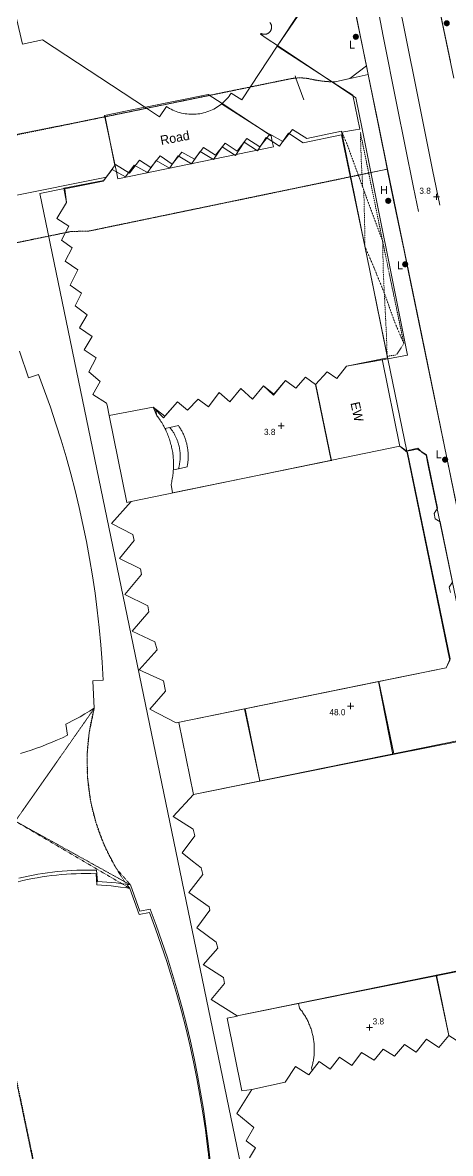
# Model space of a CAD drawing. Header units: millimetres. Extents: x 833924389 to 835767163, y 817400000 to 818811854.
# Drawn here: x 835345172 to 835414631, y 817652524 to 817836242 of the extents above; entities that cross this region are included whole.
import ezdxf
from ezdxf.enums import TextEntityAlignment as Align

# ---------------------------------------------------------------- set-up
doc = ezdxf.new("R2010")
doc.units = ezdxf.units.MM
doc.header["$LTSCALE"] = 10
doc.header["$MEASUREMENT"] = 0
doc.linetypes.add('11SW4B$0$DGN Style 5', pattern=[6.626977, 2.840133, -3.786844])
doc.linetypes.add('11SW4B$1$DGN Style 5', pattern=[1.174922, 0.503538, -0.671384])
doc.layers.add('01_Base_Plan', color=5, linetype='Continuous', lineweight=5)
doc.styles.add('11SW4B$0$Style-ENGINEERING', font='ENGINEERING.shx')
doc.styles.add('11SW4B$0$Style-WORKING', font='WORKING.shx')

# ---------------------------------------------------------------- blocks, each defined once
blk = doc.blocks.new('11SW4B$0$SPOTHT')
at = {"layer": '01_Base_Plan', "linetype": 'Continuous', "lineweight": 13}
for p, q in [((-0.5, 0), (0.5, 0)), ((0, -0.5), (0, 0.5))]:
    blk.add_line(p, q, dxfattribs=at)
blk = doc.blocks.new('11SW4B$0$UTILP')
at = {"layer": '01_Base_Plan', "linetype": 'Continuous', "lineweight": 13}
h = blk.add_hatch(color=256, dxfattribs=at)
edge = h.paths.add_edge_path()
edge.add_arc((0, 0), 0.5, 0, 360)
blk = doc.blocks.new('11SW4B$0$UTIFH')
at = {"layer": '01_Base_Plan', "linetype": 'Continuous', "lineweight": 13}
h = blk.add_hatch(color=256, dxfattribs=at)
edge = h.paths.add_edge_path()
edge.add_arc((0, 0), 0.5, 0, 360)

msp = doc.modelspace()

# ---------------------------------------------------------------- linework, layer by layer
at = {"layer": '01_Base_Plan', "linetype": 'Continuous'}
for p, q in [((835401705, 817811874), (835404439, 817812433)), ((835351990, 817809273), (835347983, 817808482)), ((835407563, 817766627), (835404472, 817781621)), ((835392722, 817777466), (835395274, 817765118)), ((835392722, 817777466), (835395274, 817765118)), ((835395274, 817765118), (835369506, 817759820)), ((835381182, 817724727), (835402958, 817729178)), ((835405314, 817717331), (835402958, 817729178)), ((835381182, 817724727), (835383705, 817712995)), ((835372910, 817710830), (835370516, 817722549)), ((835383705, 817712995), (835405314, 817717331)), ((835389964, 817676867), (835412349, 817681393)), ((835414408, 817671653), (835412349, 817681393)), ((835412349, 817681393), (835414408, 817671653))]:
    msp.add_line(p, q, dxfattribs=at)
at = {"layer": '01_Base_Plan', "linetype": 'Continuous', "flags": 128}
for points in [[(835395417, 817826619), (835395664, 817826612), (835395898, 817826609), (835398298, 817827137), (835400987, 817829223), (835398035, 817843581), (835395941, 817854034), (835394940, 817859020), (835394460, 817862710), (835394164, 817866199), (835394248, 817869699), (835394710, 817873170), (835394766, 817873365)], [(835436776, 817855002), (835426639, 817866964), (835425365, 817868596), (835423843, 817870000), (835422113, 817871136), (835420220, 817871975), (835418216, 817872495), (835416608, 817872434), (835415034, 817872100), (835413540, 817871502), (835412169, 817870658), (835410963, 817869594), (835409956, 817868339), (835408857, 817865754), (835408054, 817863063), (835407558, 817860299), (835407375, 817857496), (835407507, 817854691), (835408123, 817852943), (835408475, 817853116), (835408964, 817851891), (835408629, 817851720), (835411526, 817844892), (835415214, 817827232)], [(835409902, 817853567), (835413359, 817836109), (835414645, 817829922)], [(835341696, 817847634), (835345172, 817832768)], [(835393994, 817843748), (835386505, 817832419), (835380741, 817823700), (835379061, 817824791), (835378892, 817824543), (835378714, 817824302), (835378527, 817824067), (835378330, 817823841), (835378124, 817823622), (835377910, 817823412), (835377688, 817823211), (835377492, 817823046), (835377458, 817823018), (835377221, 817822835), (835377221, 817822835), (835376976, 817822661), (835376725, 817822497), (835376468, 817822343), (835376204, 817822199), (835375936, 817822066), (835375662, 817821944), (835375383, 817821832), (835375100, 817821732), (835374814, 817821643), (835374524, 817821566), (835374231, 817821500), (835373936, 817821445), (835373639, 817821403), (835373341, 817821372), (835373042, 817821353), (835372742, 817821346), (835372442, 817821351), (835372142, 817821367), (835371844, 817821396), (835371546, 817821436), (835371251, 817821488), (835370958, 817821552), (835370668, 817821627), (835370380, 817821714), (835370097, 817821812), (835369817, 817821922), (835369543, 817822042), (835369273, 817822173), (835369008, 817822314), (835368521, 817822612), (835367404, 817820952), (835365270, 817822353), (835348402, 817833422), (835345172, 817832768)], [(835345172, 817832768), (835348402, 817833422), (835365270, 817822353), (835367404, 817820952), (835368521, 817822612), (835369008, 817822314), (835369273, 817822173), (835369543, 817822042), (835369817, 817821922), (835370097, 817821812), (835370380, 817821714), (835370668, 817821627), (835370958, 817821552), (835371251, 817821488), (835371546, 817821436), (835371844, 817821396), (835372142, 817821367), (835372442, 817821351), (835372742, 817821346), (835373042, 817821353), (835373341, 817821372), (835373639, 817821403), (835373936, 817821445), (835374231, 817821500), (835374524, 817821566), (835374814, 817821643), (835375100, 817821732), (835375383, 817821832), (835375662, 817821944), (835375936, 817822066), (835376204, 817822199), (835376468, 817822343), (835376725, 817822497), (835376976, 817822661), (835377221, 817822835), (835377458, 817823018), (835377492, 817823046), (835377688, 817823211), (835377910, 817823412), (835378124, 817823622), (835378330, 817823841), (835378527, 817824067), (835378714, 817824302), (835378892, 817824543), (835379061, 817824791), (835380741, 817823700), (835386505, 817832419), (835394004, 817843476)], [(835398104, 817843809), (835398211, 817843109), (835401290, 817827796)], [(835386566, 817832511), (835384898, 817833622), (835383811, 817834348), (835383895, 817834478), (835383940, 817834456), (835383986, 817834435), (835384032, 817834417), (835384080, 817834400), (835384127, 817834386), (835384176, 817834374), (835384225, 817834364), (835384274, 817834355), (835384324, 817834350), (835384374, 817834346), (835384424, 817834344), (835384474, 817834345), (835384524, 817834347), (835384573, 817834352), (835384623, 817834359), (835384672, 817834368), (835384721, 817834379), (835384769, 817834392), (835384817, 817834408), (835384863, 817834425), (835384910, 817834444), (835384955, 817834466), (835384999, 817834489), (835385042, 817834514), (835385084, 817834541), (835385125, 817834569), (835385165, 817834600), (835385203, 817834632), (835385240, 817834666), (835385276, 817834701), (835385309, 817834738), (835385342, 817834776), (835385372, 817834816), (835385401, 817834857), (835385428, 817834899), (835385453, 817834942), (835385477, 817834986), (835385498, 817835031), (835385518, 817835077), (835385535, 817835124), (835385550, 817835172), (835385564, 817835220), (835385575, 817835268), (835385584, 817835318), (835385591, 817835367), (835385596, 817835417), (835385599, 817835467), (835385600, 817835517), (835385598, 817835567), (835385595, 817835617), (835385589, 817835666), (835385581, 817835716), (835385571, 817835765), (835385559, 817835813), (835385544, 817835861), (835385528, 817835908), (835385510, 817835955), (835385490, 817836001), (835385467, 817836045), (835385443, 817836089), (835385417, 817836132), (835385389, 817836173), (835385360, 817836214), (835385329, 817836253)], [(835399910, 817818910), (835398781, 817824439), (835395428, 817826619), (835386505, 817832419)], [(835414641, 817743633), (835414457, 817744518), (835415002, 817745337), (835412993, 817755113), (835412172, 817755629), (835412002, 817756465), (835412535, 817757344), (835410760, 817766034), (835409304, 817766964), (835407568, 817766624), (835404472, 817781621), (835407674, 817782229), (835400296, 817818979), (835399279, 817824048), (835386566, 817832511)], [(835404439, 817812433), (835403062, 817819133), (835401281, 817827794), (835400987, 817829223)], [(835389414, 817827589), (835389546, 817827232), (835390847, 817823713)], [(835401290, 817827796), (835395898, 817826609), (835395664, 817826612), (835395430, 817826619)], [(835401290, 817827796), (835404143, 817813605)], [(835365133, 817822525), (835375290, 817824585), (835377555, 817823099)], [(835375533, 817824426), (835358559, 817820945), (835358521, 817820938)], [(835377492, 817823046), (835385248, 817818038)], [(835377555, 817823099), (835385522, 817817873), (835385714, 817816944)], [(835360400, 817811980), (835358472, 817821174), (835365037, 817822505), (835365133, 817822525)], [(835365270, 817822353), (835358559, 817820949), (835358559, 817820945), (835360157, 817813008)], [(835358772, 817811130), (835342893, 817807953), (835341145, 817817375), (835341129, 817817461), (835330795, 817815365)], [(835351852, 817809327), (835358379, 817810597), (835360274, 817813167), (835362508, 817811770), (835364139, 817813915), (835365994, 817812679), (835367517, 817814573), (835369472, 817813233), (835371022, 817815202), (835373059, 817814064), (835374530, 817815933), (835376513, 817814694), (835378088, 817816663), (835379994, 817815375), (835381570, 817817394), (835383678, 817816051), (835385333, 817818145), (835387419, 817816954), (835388994, 817818897), (835391328, 817817422), (835396935, 817818612), (835400736, 817799903), (835401530, 817795995), (835404367, 817782029), (835404416, 817781788), (835397786, 817780445), (835396209, 817778400), (835394605, 817779529), (835392722, 817777466), (835391119, 817778645), (835389522, 817776829), (835387846, 817778112), (835385984, 817775896), (835384284, 817777255), (835382500, 817775088), (835380580, 817776808), (835378795, 817774616), (835377099, 817776127), (835375337, 817773833), (835373660, 817775065), (835371936, 817773277), (835370338, 817774634), (835368270, 817772322), (835366369, 817773787), (835359203, 817772405), (835358879, 817774101), (835358818, 817774419), (835356584, 817775841), (835357755, 817777946), (835355907, 817779487), (835357133, 817781793), (835355151, 817783057), (835356477, 817785260), (835354421, 817786628), (835355669, 817788781), (835353717, 817790248), (835354759, 817792280), (835352879, 817793592), (835354160, 817796050), (835352080, 817797469), (835353228, 817799676), (835351499, 817800909), (835352674, 817803166), (835350742, 817804429), (835352282, 817807033), (835351852, 817809327)], [(835352002, 817809262), (835352282, 817807033), (835350742, 817804429), (835352674, 817803166), (835351499, 817800909), (835353228, 817799676), (835352080, 817797469), (835354160, 817796050), (835352879, 817793592), (835354759, 817792280), (835353717, 817790248), (835355669, 817788781), (835354421, 817786628), (835356477, 817785260), (835355151, 817783057), (835357133, 817781793), (835355907, 817779487), (835357755, 817777946), (835356584, 817775841), (835358818, 817774419), (835358879, 817774101), (835359203, 817772405), (835366369, 817773787), (835368042, 817772051), (835370338, 817774634), (835371936, 817773277), (835373660, 817775065), (835375337, 817773833), (835377099, 817776127), (835378795, 817774616), (835380580, 817776808), (835382500, 817775088), (835384284, 817777255), (835385909, 817775732), (835387846, 817778112), (835389522, 817776829), (835391119, 817778645), (835392722, 817777466), (835394605, 817779529), (835396209, 817778400), (835397786, 817780445), (835404472, 817781621), (835401530, 817795995), (835400736, 817799903), (835396977, 817818012), (835390718, 817816732), (835388319, 817818308), (835386895, 817816157), (835384739, 817817574), (835383312, 817815422), (835381157, 817816811), (835379732, 817814673), (835377589, 817816071), (835376185, 817813981), (835374015, 817815329), (835372603, 817813282), (835370441, 817814587), (835369020, 817812583), (835366867, 817813845), (835365438, 817811884), (835363293, 817813103), (835361855, 817811185), (835359720, 817812362), (835358273, 817810486), (835352002, 817809262)], [(835396969, 817818412), (835397019, 817818421), (835399248, 817818798)], [(835399248, 817818798), (835399910, 817818910)], [(835385714, 817816944), (835385902, 817816036), (835360633, 817810869), (835360400, 817811980)], [(835404143, 817813605), (835404378, 817812437)], [(835401539, 817811843), (835401369, 817811808), (835401368, 817811808)], [(835404378, 817812437), (835401539, 817811843)], [(835404378, 817812437), (835405391, 817807400)], [(835437809, 817649049), (835437807, 817649058), (835428784, 817693072), (835425377, 817710017), (835417738, 817747471), (835410000, 817785390), (835404439, 817812433)], [(835347983, 817808482), (835401392, 817550000), (835405298, 817531098), (835405354, 817530828), (835405900, 817528184), (835407205, 817521866), (835407673, 817519603)], [(835405391, 817807400), (835407144, 817799197), (835407802, 817795995)], [(835407802, 817795995), (835416814, 817752144)], [(835344683, 817782840), (835346150, 817778520), (835347760, 817779067), (835348749, 817776419), (835349691, 817773755), (835350587, 817771074), (835351435, 817768379), (835352237, 817765668), (835352991, 817762945), (835352991, 817762945), (835353698, 817760208), (835354356, 817757460), (835354967, 817754701), (835355529, 817751931), (835356043, 817749152), (835356508, 817746364), (835356925, 817743569), (835357293, 817740767), (835357611, 817737959), (835357881, 817735145), (835358102, 817732328), (835358277, 817729426), (835356546, 817729325), (835356807, 817724835)], [(835356807, 817724835), (835356546, 817729325), (835358277, 817729426), (835358102, 817732328), (835357881, 817735145), (835357611, 817737959), (835357293, 817740767), (835356925, 817743569), (835356508, 817746364), (835356043, 817749152), (835355529, 817751931), (835354967, 817754701), (835354356, 817757460), (835353698, 817760208), (835352991, 817762945), (835352237, 817765668), (835351435, 817768379), (835350587, 817771074), (835349691, 817773755), (835348749, 817776419), (835347760, 817779067), (835346150, 817778520), (835344683, 817782840)], [(835403548, 817781584), (835406417, 817767356)], [(835366369, 817773787), (835368055, 817772047), (835370338, 817774634), (835371936, 817773277), (835373660, 817775065), (835375337, 817773833), (835377099, 817776127), (835378795, 817774616), (835380580, 817776808), (835382500, 817775088), (835384284, 817777255), (835385909, 817775732), (835387846, 817778112), (835389522, 817776829), (835391119, 817778645), (835392722, 817777466)], [(835392802, 817777391), (835395334, 817765049)], [(835369506, 817759820), (835369272, 817761199), (835369327, 817761422), (835369378, 817761643), (835369425, 817761865), (835369468, 817762088), (835369507, 817762312), (835369542, 817762536), (835369574, 817762761), (835369601, 817762987), (835369624, 817763213), (835369644, 817763439), (835369660, 817763665), (835369671, 817763892), (835369679, 817764119), (835369683, 817764346), (835369682, 817764573), (835369678, 817764800), (835369670, 817765027), (835369658, 817765254), (835369642, 817765480), (835369622, 817765707), (835369598, 817765932), (835369570, 817766158), (835369538, 817766383), (835369502, 817766607), (835369462, 817766831), (835369419, 817767053), (835369371, 817767275), (835369320, 817767497), (835369265, 817767717), (835369206, 817767936), (835369143, 817768154), (835369076, 817768372), (835369006, 817768587), (835368932, 817768802), (835368854, 817769015), (835368772, 817769227), (835368687, 817769438), (835368598, 817769647), (835368279, 817770323), (835367989, 817770865), (835367875, 817771061), (835367758, 817771256), (835367637, 817771448), (835367514, 817771639), (835367386, 817771827), (835367256, 817772013), (835367122, 817772196), (835366985, 817772377), (835366369, 817773787)], [(835366724, 817773516), (835366985, 817772377), (835367122, 817772196), (835367256, 817772013), (835367386, 817771827), (835367514, 817771639), (835367637, 817771448), (835367758, 817771256), (835367875, 817771061), (835367989, 817770865), (835368099, 817770666), (835368206, 817770466), (835368309, 817770264), (835368409, 817770060), (835368505, 817769854), (835368598, 817769647), (835368687, 817769438), (835368772, 817769227), (835368854, 817769015), (835368932, 817768802), (835369006, 817768587), (835369076, 817768372), (835369143, 817768154), (835369206, 817767936), (835369265, 817767717), (835369320, 817767497), (835369371, 817767275), (835369419, 817767053), (835369462, 817766831), (835369502, 817766607), (835369538, 817766383), (835369570, 817766158), (835369598, 817765933), (835369622, 817765707), (835369642, 817765480), (835369658, 817765254), (835369670, 817765027), (835369678, 817764800), (835369682, 817764573), (835369683, 817764346), (835369679, 817764119), (835369671, 817763892), (835369660, 817763665), (835369644, 817763439), (835369624, 817763213), (835369601, 817762987), (835369574, 817762761), (835369542, 817762536), (835369507, 817762312), (835369468, 817762088), (835369425, 817761865), (835369378, 817761643), (835369327, 817761422), (835369271, 817761199), (835369511, 817759819)], [(835359200, 817772410), (835362105, 817758295), (835362810, 817758440)], [(835359200, 817772410), (835362105, 817758295), (835362810, 817758440)], [(835368279, 817770323), (835369056, 817770485)], [(835369056, 817770485), (835370467, 817770781)], [(835370478, 817763765), (835370512, 817763889), (835370544, 817764013), (835370574, 817764138), (835370602, 817764263), (835370627, 817764389), (835370650, 817764515), (835370671, 817764641), (835370690, 817764768), (835370706, 817764895), (835370721, 817765023), (835370733, 817765150), (835370743, 817765278), (835370750, 817765406), (835370756, 817765534), (835370759, 817765663), (835370760, 817765791), (835370759, 817765919), (835370755, 817766047), (835370749, 817766175), (835370741, 817766303), (835370731, 817766431), (835370719, 817766559), (835370704, 817766686), (835370687, 817766813), (835370668, 817766940), (835370646, 817767066), (835370623, 817767192), (835370597, 817767318), (835370569, 817767443), (835370539, 817767568), (835370507, 817767692), (835370472, 817767816), (835370436, 817767938), (835370397, 817768061), (835370356, 817768182), (835370313, 817768303), (835370268, 817768423), (835370221, 817768542), (835370172, 817768661), (835370120, 817768778), (835370067, 817768895), (835370012, 817769010), (835369954, 817769125), (835369895, 817769239), (835369834, 817769351), (835369770, 817769463), (835369705, 817769573), (835369638, 817769683), (835369569, 817769791), (835369498, 817769897), (835369425, 817770003), (835369350, 817770107), (835369274, 817770210), (835369196, 817770312), (835369056, 817770485)], [(835371888, 817764067), (835371917, 817764215), (835371943, 817764364), (835371966, 817764513), (835371987, 817764662), (835372005, 817764812), (835372021, 817764962), (835372034, 817765112), (835372044, 817765263), (835372052, 817765414), (835372057, 817765565), (835372060, 817765715), (835372059, 817765866), (835372057, 817766017), (835372051, 817766168), (835372043, 817766319), (835372032, 817766469), (835372019, 817766620), (835372003, 817766770), (835371984, 817766919), (835371963, 817767069), (835371940, 817767218), (835371913, 817767366), (835371884, 817767515), (835371853, 817767662), (835371818, 817767809), (835371782, 817767956), (835371743, 817768101), (835371701, 817768246), (835371656, 817768391), (835371610, 817768534), (835371560, 817768677), (835371509, 817768818), (835371454, 817768959), (835371398, 817769099), (835371338, 817769238), (835371277, 817769376), (835371213, 817769513), (835371147, 817769648), (835371078, 817769782), (835371007, 817769916), (835370934, 817770048), (835370858, 817770178), (835370780, 817770307), (835370700, 817770435), (835370618, 817770562), (835370467, 817770781)], [(835360923, 817749193), (835363296, 817752113), (835363064, 817753058), (835359592, 817754864), (835362810, 817758444), (835406403, 817767406), (835407677, 817766387), (835414618, 817732855), (835413947, 817731424), (835370125, 817722466), (835365824, 817724723), (835368389, 817727607), (835368047, 817729290), (835364092, 817731108), (835366996, 817734314), (835366646, 817735642), (835362943, 817737377), (835365642, 817740537), (835365487, 817741505), (835361787, 817743342), (835364488, 817746579), (835364306, 817747497), (835360923, 817749193)], [(835402958, 817729178), (835413947, 817731424), (835414525, 817732598), (835407563, 817766627), (835406403, 817767406), (835362810, 817758444), (835359592, 817754864), (835363064, 817753058), (835363296, 817752113), (835360923, 817749193), (835364306, 817747497), (835364488, 817746579), (835361787, 817743342), (835365487, 817741505), (835365642, 817740537), (835362943, 817737377), (835366646, 817735642), (835366996, 817734314), (835364092, 817731108), (835368047, 817729290), (835368389, 817727607), (835365824, 817724723), (835370125, 817722466), (835381182, 817724727)], [(835407699, 817766750), (835409354, 817767080), (835409991, 817766471), (835410678, 817765989), (835411034, 817764264), (835424382, 817700017)], [(835371888, 817764067), (835370478, 817763765)], [(835370478, 817763765), (835369655, 817763589)], [(835403029, 817729189), (835405450, 817717449)], [(835356807, 817724835), (835356055, 817724369), (835355296, 817723917), (835354529, 817723477), (835353754, 817723052), (835352214, 817722256), (835352472, 817720455), (835351645, 817720065), (835350811, 817719690), (835349971, 817719330), (835349124, 817718984), (835348272, 817718654), (835347414, 817718338), (835346551, 817718037), (835345682, 817717751), (835344809, 817717481)], [(835344809, 817717481), (835345682, 817717751), (835346551, 817718037), (835347414, 817718338), (835348272, 817718654), (835349124, 817718984), (835349971, 817719330), (835350811, 817719690), (835351645, 817720065), (835352472, 817720455), (835352214, 817722256), (835353754, 817723052), (835354529, 817723477), (835355296, 817723917), (835356055, 817724369), (835356807, 817724835)], [(835383699, 817713025), (835381304, 817724752)], [(835372910, 817710830), (835370516, 817722549)], [(835372913, 817710829), (835416267, 817719650)], [(835416230, 817719522), (835405314, 817717331)], [(835383705, 817712995), (835372913, 817710829), (835369594, 817707252), (835372881, 817705222), (835373135, 817704099), (835371082, 817701330), (835372761, 817700016), (835374157, 817698924), (835374437, 817697826), (835372151, 817694885), (835375483, 817692600), (835375571, 817692014), (835373465, 817689144), (835376619, 817686838), (835376877, 817685893), (835374469, 817683183), (835374626, 817683084), (835377806, 817681076), (835377961, 817680108), (835375786, 817677544), (835380026, 817674858), (835423617, 817683671)], [(835423765, 817683796), (835380026, 817674858), (835375786, 817677544), (835377961, 817680108), (835377806, 817681076), (835374626, 817683084), (835374469, 817683183), (835376877, 817685893), (835376619, 817686838), (835373465, 817689144), (835375571, 817692014), (835375483, 817692600), (835372151, 817694885), (835374437, 817697826), (835374157, 817698924), (835372761, 817700016), (835371082, 817701330), (835373135, 817704099), (835372881, 817705222), (835369594, 817707252), (835372913, 817710829)], [(835344427, 817696652), (835345201, 817696837), (835345978, 817697008), (835346758, 817697166), (835347540, 817697310), (835348325, 817697440), (835349112, 817697557), (835349901, 817697660), (835350692, 817697749), (835351484, 817697824), (835352277, 817697885), (835353071, 817697933), (835353866, 817697967), (835354662, 817697987), (835355457, 817697993), (835356253, 817697985), (835357087, 817697962), (835357237, 817696130), (835358000, 817696091), (835358762, 817696039), (835359523, 817695974), (835360283, 817695895), (835360283, 817695895), (835361041, 817695803), (835361798, 817695698), (835362586, 817695574), (835364092, 817691325), (835365777, 817691658), (835366756, 817689025), (835367690, 817686374), (835368577, 817683708), (835369417, 817681027), (835370211, 817678331), (835370957, 817675622), (835371656, 817672901), (835372307, 817670168), (835372910, 817667423), (835373466, 817664669), (835373973, 817661905), (835374432, 817659133), (835374843, 817656354), (835375205, 817653567), (835375283, 817652873)], [(835375622, 817651347), (835375309, 817654139), (835374947, 817656925), (835374536, 817659705), (835374077, 817662477), (835373570, 817665241), (835373014, 817667995), (835372411, 817670739), (835371760, 817673473), (835371061, 817676194), (835370315, 817678903), (835369521, 817681599), (835368681, 817684280), (835367794, 817686946), (835366860, 817689596), (835365881, 817692230), (835364196, 817691897), (835362690, 817696146), (835361902, 817696270), (835361145, 817696375), (835360387, 817696467), (835359627, 817696545), (835358866, 817696611), (835358104, 817696663), (835357341, 817696701), (835357191, 817698533), (835356357, 817698557), (835355561, 817698564), (835354766, 817698558), (835353970, 817698539), (835353175, 817698505), (835352381, 817698457), (835351588, 817698396), (835350796, 817698321), (835350005, 817698231), (835349216, 817698129), (835348429, 817698012), (835347644, 817697881), (835346862, 817697737), (835346082, 817697580), (835345305, 817697408), (835344531, 817697224)], [(835412384, 817681471), (835414408, 817671653)], [(835392190, 817665991), (835392099, 817666405), (835392150, 817666582), (835392197, 817666759), (835392242, 817666937), (835392284, 817667117), (835392323, 817667296), (835392358, 817667477), (835392390, 817667658), (835392419, 817667839), (835392445, 817668021), (835392468, 817668204), (835392488, 817668386), (835392504, 817668570), (835392517, 817668753), (835392527, 817668937), (835392534, 817669120), (835392538, 817669304), (835392538, 817669488), (835392535, 817669672), (835392529, 817669856), (835392520, 817670039), (835392507, 817670223), (835392492, 817670406), (835392473, 817670589), (835392451, 817670771), (835392426, 817670953), (835392397, 817671135), (835392366, 817671316), (835392331, 817671497), (835392293, 817671677), (835392252, 817671856), (835392208, 817672034), (835392161, 817672212), (835392110, 817672389), (835392057, 817672565), (835392001, 817672740), (835391941, 817672914), (835391879, 817673087), (835391813, 817673258), (835391744, 817673429), (835391673, 817673598), (835391598, 817673767), (835391521, 817673933), (835391441, 817674099), (835391358, 817674263), (835391272, 817674425), (835391183, 817674586), (835391091, 817674746), (835390997, 817674903), (835390900, 817675060), (835390800, 817675214), (835390697, 817675367), (835390592, 817675517), (835390485, 817675666), (835390374, 817675813), (835390261, 817675958), (835390113, 817676142), (835389960, 817676890)], [(835392191, 817665987), (835392099, 817666405), (835392150, 817666582), (835392197, 817666759), (835392242, 817666937), (835392284, 817667117), (835392323, 817667296), (835392358, 817667477), (835392390, 817667658), (835392419, 817667839), (835392445, 817668021), (835392468, 817668204), (835392488, 817668386), (835392504, 817668570), (835392517, 817668753), (835392527, 817668937), (835392534, 817669120), (835392538, 817669304), (835392538, 817669488), (835392535, 817669672), (835392529, 817669856), (835392520, 817670039), (835392507, 817670223), (835392492, 817670406), (835392473, 817670589), (835392451, 817670771), (835392426, 817670953), (835392397, 817671135), (835392366, 817671316), (835392331, 817671497), (835392293, 817671677), (835392252, 817671856), (835392208, 817672034), (835392161, 817672212), (835392110, 817672389), (835392057, 817672565), (835392001, 817672740), (835391941, 817672914), (835391879, 817673087), (835391813, 817673258), (835391744, 817673429), (835391673, 817673598), (835391598, 817673767), (835391521, 817673933), (835391441, 817674099), (835391358, 817674263), (835391272, 817674425), (835391183, 817674586), (835391091, 817674746), (835390997, 817674903), (835390900, 817675060), (835390800, 817675214), (835390697, 817675367), (835390592, 817675517), (835390485, 817675666), (835390374, 817675813), (835390261, 817675958), (835390113, 817676142), (835389964, 817676867)], [(835380080, 817674830), (835378412, 817674500), (835380752, 817662670), (835382390, 817662930)], [(835382659, 817652873), (835383003, 817653421), (835381465, 817654548), (835382701, 817656752), (835379978, 817658998), (835382390, 817662926), (835387818, 817664121), (835389508, 817666645), (835391640, 817665276), (835393322, 817667445), (835395125, 817666185), (835396650, 817668180), (835398629, 817666790), (835400208, 817668910), (835402240, 817667645), (835403709, 817669439), (835405567, 817668304), (835407166, 817670196), (835409072, 817668960), (835410753, 817671103), (835412758, 817669737), (835414408, 817671653), (835416315, 817670442)], [(835416315, 817670442), (835414408, 817671653), (835412758, 817669737), (835410753, 817671103), (835409072, 817668960), (835407166, 817670196), (835405567, 817668304), (835403709, 817669439), (835402240, 817667645), (835400208, 817668910), (835398629, 817666790), (835396650, 817668180), (835395125, 817666185), (835393322, 817667445), (835391640, 817665276), (835389508, 817666645), (835387818, 817664121), (835382390, 817662926), (835379978, 817658998), (835382701, 817656752), (835381465, 817654548), (835383003, 817653421), (835381997, 817651820)], [(835414408, 817671653), (835412758, 817669737), (835410753, 817671103), (835409072, 817668960), (835407166, 817670196), (835405567, 817668304), (835403709, 817669439), (835402240, 817667645), (835400208, 817668910), (835398629, 817666790), (835396650, 817668180), (835395125, 817666185), (835393322, 817667445), (835392191, 817665987)], [(835375283, 817652873), (835375518, 817650775), (835375782, 817647977), (835375998, 817645176), (835376189, 817641872), (835374260, 817641467), (835374538, 817636967)], [(835375265, 817653031), (835375283, 817652873)], [(835381997, 817651820), (835382659, 817652873)], [(835382659, 817652873), (835382759, 817653031)]]:
    msp.add_lwpolyline(points, dxfattribs=at)
at = {"layer": '01_Base_Plan', "flags": 128}
for points in [[(835412926, 817806577), (835411725, 817812350), (835409611, 817822860), (835407005, 817835821), (835405777, 817841933), (835403000, 817858526)], [(835409454, 817805569), (835408642, 817809455), (835405941, 817822887), (835403699, 817834041), (835401182, 817847467), (835400953, 817848975)]]:
    msp.add_lwpolyline(points, dxfattribs=at)
at = {"layer": '01_Base_Plan', "linetype": '11SW4B$0$DGN Style 5', "flags": 128}
for points in [[(835395430, 817826619), (835395428, 817826619), (835395101, 817826633), (835394772, 817826653), (835394444, 817826678), (835394116, 817826710), (835393789, 817826746), (835393462, 817826789), (835393137, 817826838), (835392812, 817826892), (835392488, 817826951), (835392165, 817827017), (835391635, 817827137), (835391486, 817827161), (835391336, 817827182), (835391186, 817827200), (835391036, 817827216), (835390885, 817827229), (835390734, 817827240), (835390583, 817827248), (835390432, 817827253), (835390281, 817827256), (835390129, 817827256), (835389978, 817827254), (835389827, 817827249), (835389676, 817827241), (835389546, 817827232), (835389525, 817827230), (835389374, 817827217), (835389224, 817827201), (835389074, 817827183), (835388924, 817827162), (835388707, 817827127), (835358559, 817820945), (835341145, 817817375), (835332834, 817815671), (835327026, 817813582), (835320672, 817811984), (835310382, 817809077), (835310254, 817809026), (835310126, 817808978), (835309996, 817808932), (835309865, 817808888), (835309734, 817808846), (835309602, 817808807), (835309469, 817808770), (835309336, 817808735), (835309202, 817808703), (835309068, 817808673), (835308933, 817808645), (835308798, 817808620), (835308662, 817808597), (835308526, 817808577), (835308389, 817808558), (835308253, 817808543), (835308116, 817808529), (835307978, 817808518), (835307841, 817808510), (835307703, 817808503), (835307566, 817808500), (835307428, 817808498), (835307290, 817808499), (835307153, 817808503), (835307015, 817808508), (835306878, 817808516), (835306740, 817808527), (835306603, 817808540), (835306466, 817808555), (835306330, 817808573), (835306194, 817808593), (835306058, 817808616), (835305922, 817808641), (835305787, 817808668), (835305653, 817808698), (835305519, 817808730), (835305386, 817808764), (835305253, 817808800), (835305121, 817808839), (835304930, 817808900)], [(835399940, 817810761), (835399686, 817811456), (835399225, 817812723), (835397813, 817816600), (835397019, 817818421), (835396935, 817818612)], [(835400013, 817818426), (835401100, 817813121), (835401369, 817811808), (835401383, 817811738)], [(835400013, 817818426), (835400176, 817813455), (835400282, 817811580), (835400314, 817811015)], [(835401369, 817811806), (835400282, 817811580), (835399686, 817811456), (835355985, 817802386), (835353008, 817802297), (835321763, 817795868)], [(835401383, 817811738), (835403638, 817800697), (835404599, 817795995)], [(835400400, 817809497), (835399940, 817810761)], [(835400314, 817811015), (835400400, 817809497), (835400574, 817809020), (835400728, 817802578), (835400736, 817799903)], [(835403638, 817800697), (835402292, 817804365), (835401234, 817807209), (835400574, 817809020)], [(835403730, 817795995), (835403638, 817800697)], [(835400736, 817799903), (835402081, 817796796), (835402406, 817795995)], [(835402406, 817795995), (835403908, 817792297), (835405628, 817787484), (835407080, 817784090)], [(835404367, 817782029), (835404245, 817785574), (835404058, 817789327), (835403908, 817792297), (835403736, 817795691), (835403730, 817795995)], [(835404599, 817795995), (835404910, 817794474), (835406137, 817788613), (835407080, 817784090), (835405874, 817782261), (835404367, 817782029)], [(835318902, 817734903), (835318903, 817734902), (835318903, 817734902), (835328037, 817730479), (835328146, 817730410), (835328254, 817730339), (835328360, 817730266), (835328466, 817730192), (835328570, 817730115), (835328672, 817730037), (835328773, 817729957), (835328873, 817729876), (835328971, 817729792), (835329068, 817729707), (835329164, 817729620), (835329257, 817729532), (835329350, 817729442), (835329440, 817729350), (835329529, 817729257), (835329617, 817729162), (835329703, 817729066), (835329787, 817728968), (835329869, 817728869), (835329950, 817728769), (835330028, 817728667), (835330105, 817728563), (835330181, 817728459), (835330254, 817728353), (835330325, 817728245), (835330395, 817728137), (835330463, 817728027), (835330529, 817727916), (835330593, 817727804), (835330654, 817727691), (835330714, 817727577), (835330772, 817727462), (835330828, 817727346), (835330882, 817727229), (835330934, 817727111), (835330984, 817726992), (835331031, 817726872), (835331077, 817726751), (835331120, 817726630), (835331162, 817726508), (835331201, 817726385), (835331238, 817726261), (835331273, 817726137), (835331305, 817726013), (835331336, 817725887), (835331364, 817725762), (835331390, 817725635), (835331414, 817725509), (835331436, 817725382), (835331456, 817725254), (835331483, 817725037), (835334161, 817712273), (835337361, 817697020), (835346622, 817652873)], [(835343988, 817706500), (835356807, 817724835)], [(835356807, 817724835), (835356658, 817724269), (835356519, 817723701), (835356390, 817723130), (835356271, 817722557), (835356162, 817721983), (835356063, 817721406), (835355974, 817720828), (835355895, 817720248), (835355826, 817719667), (835355768, 817719085), (835355719, 817718502), (835355681, 817717918), (835355653, 817717334), (835355635, 817716749), (835355628, 817716164), (835355630, 817715579), (835355643, 817714994), (835355666, 817714410), (835355699, 817713826), (835355743, 817713242), (835355796, 817712660), (835355860, 817712078), (835355934, 817711498), (835356018, 817710919), (835356112, 817710341), (835356216, 817709766), (835356331, 817709192), (835356455, 817708620), (835356589, 817708051), (835356733, 817707484), (835356887, 817706919), (835357051, 817706357), (835357224, 817705799), (835357408, 817705243), (835357601, 817704691), (835357803, 817704142), (835358015, 817703597), (835358237, 817703055), (835358468, 817702518), (835358708, 817701984), (835358958, 817701455), (835359217, 817700931), (835359484, 817700411), (835359761, 817699895), (835360047, 817699385), (835360342, 817698880), (835360646, 817698379), (835360958, 817697885), (835361279, 817697395), (835361608, 817696912), (835361946, 817696434), (835362586, 817695574)], [(835362586, 817695574), (835343988, 817706500)], [(835346589, 817653031), (835346622, 817652873)], [(835346622, 817652873), (835356069, 817607838), (835356089, 817607708), (835356107, 817607578), (835356122, 817607448), (835356135, 817607317), (835356146, 817607186), (835356154, 817607054), (835356160, 817606923), (835356164, 817606792), (835356166, 817606660), (835356165, 817606529), (835356162, 817606397), (835356157, 817606266), (835356149, 817606135), (835356139, 817606004), (835356127, 817605873), (835356112, 817605742), (835356096, 817605612), (835356077, 817605482), (835356055, 817605352), (835356032, 817605223), (835356006, 817605094), (835355978, 817604965), (835355947, 817604837), (835355915, 817604710), (835355880, 817604583), (835355843, 817604457), (835355804, 817604332), (835355763, 817604207), (835355719, 817604083), (835355674, 817603960), (835355626, 817603837), (835355576, 817603715), (835355524, 817603595), (835355470, 817603475), (835355413, 817603356), (835355355, 817603238), (835355295, 817603122), (835355232, 817603006), (835355168, 817602891), (835355102, 817602778), (835355033, 817602665), (835354963, 817602554), (835354891, 817602445), (835354891, 817602445), (835354817, 817602336), (835354741, 817602229), (835354663, 817602123), (835354583, 817602018), (835354501, 817601915), (835354418, 817601813), (835354333, 817601713), (835354246, 817601614), (835354158, 817601517), (835354067, 817601422), (835353976, 817601328), (835353882, 817601235), (835353787, 817601144), (835353690, 817601055), (835353592, 817600968), (835353493, 817600882), (835353391, 817600798), (835353289, 817600716), (835353090, 817600566), (835347153, 817596783)]]:
    msp.add_lwpolyline(points, dxfattribs=at)
at = {"layer": '01_Base_Plan', "linetype": '11SW4B$1$DGN Style 5', "flags": 128}
for points in [[(835395417, 817826619), (835395101, 817826633), (835394772, 817826653), (835394444, 817826678), (835394116, 817826710), (835393789, 817826747), (835393463, 817826789), (835393137, 817826838), (835392812, 817826892), (835392488, 817826951), (835392166, 817827017), (835391635, 817827137), (835391486, 817827161), (835391336, 817827182), (835391186, 817827200), (835391036, 817827216), (835390885, 817827229), (835390734, 817827240), (835390583, 817827248), (835390432, 817827254), (835390281, 817827256), (835390129, 817827256), (835389978, 817827254), (835389827, 817827249), (835389676, 817827241), (835389546, 817827232), (835389525, 817827230), (835389374, 817827217), (835389224, 817827201), (835389074, 817827183), (835388924, 817827162), (835388707, 817827127), (835375533, 817824426)], [(835358521, 817820938), (835343442, 817817907), (835340930, 817817378)], [(835306967, 817792207), (835306977, 817792216), (835307131, 817792333), (835307539, 817792607), (835307623, 817792657), (835307709, 817792706), (835307795, 817792754), (835307882, 817792800), (835307969, 817792844), (835308058, 817792887), (835308147, 817792928), (835308237, 817792968), (835308327, 817793006), (835308419, 817793043), (835308511, 817793078), (835308603, 817793111), (835308696, 817793143), (835308790, 817793173), (835309051, 817793231), (835321763, 817795868), (835353008, 817802297), (835355985, 817802386), (835399686, 817811456), (835400282, 817811580), (835401369, 817811806), (835401705, 817811874)], [(835318775, 817734818), (835328037, 817730479), (835328146, 817730410), (835328254, 817730339), (835328360, 817730266), (835328466, 817730192), (835328570, 817730115), (835328672, 817730037), (835328773, 817729957), (835328873, 817729876), (835328971, 817729792), (835329068, 817729707), (835329164, 817729621), (835329257, 817729532), (835329350, 817729442), (835329440, 817729350), (835329529, 817729257), (835329617, 817729162), (835329703, 817729066), (835329787, 817728968), (835329869, 817728869), (835329950, 817728769), (835330028, 817728667), (835330105, 817728563), (835330181, 817728459), (835330254, 817728352), (835330326, 817728245), (835330395, 817728137), (835330463, 817728027), (835330529, 817727916), (835330593, 817727804), (835330654, 817727691), (835330714, 817727577), (835330772, 817727462), (835330828, 817727346), (835330882, 817727229), (835330934, 817727111), (835330984, 817726992), (835331031, 817726872), (835331077, 817726751), (835331120, 817726630), (835331162, 817726508), (835331201, 817726385), (835331238, 817726261), (835331273, 817726137), (835331305, 817726013), (835331336, 817725887), (835331364, 817725762), (835331390, 817725635), (835331414, 817725509), (835331436, 817725382), (835331456, 817725254), (835331484, 817725037), (835334161, 817712273), (835337322, 817697204), (835337361, 817697020), (835355707, 817608581)], [(835343988, 817706500), (835356807, 817724835), (835355974, 817720828), (835355653, 817717334), (835355699, 817713826), (835356216, 817709766), (835357051, 817706357), (835358468, 817702518), (835360342, 817698880), (835362690, 817696146), (835343988, 817706500)]]:
    msp.add_lwpolyline(points, dxfattribs=at)

# ---------------------------------------------------------------- block references
at = {"layer": '01_Base_Plan', "linetype": 'Continuous', "xscale": 1000, "yscale": 1000, "zscale": 1000}
for name, p in [('11SW4B$0$UTILP', (835414043, 817836139)), ('11SW4B$0$UTILP', (835399281, 817833941)), ('11SW4B$0$SPOTHT', (835412373, 817807927, 3800)), ('11SW4B$0$UTIFH', (835404539, 817807289)), ('11SW4B$0$UTILP', (835407293, 817796978)), ('11SW4B$0$SPOTHT', (835387143, 817770742, 3800)), ('11SW4B$0$UTILP', (835413780, 817765240)), ('11SW4B$0$SPOTHT', (835398433, 817725204, 48000)), ('11SW4B$0$SPOTHT', (835401505, 817672973, 3800))]:
    msp.add_blockref(name, p, dxfattribs=at)

# ---------------------------------------------------------------- texts
at = {"layer": '01_Base_Plan', "linetype": 'Continuous'}
for s, height, style, p in [('L', 1300, '11SW4B$0$Style-WORKING', (835398171, 817832019)), ('H', 1300, '11SW4B$0$Style-WORKING', (835403216, 817808391)), ('L', 1300, '11SW4B$0$Style-WORKING', (835405984, 817796156)), ('L', 1300, '11SW4B$0$Style-WORKING', (835412278, 817765457)), ('3.8', 1000, '11SW4B$0$Style-ENGINEERING', (835402005, 817673473, 3800))]:
    msp.add_text(s, height=height, dxfattribs=dict(at, style=style)).set_placement(p)
at = {"layer": '01_Base_Plan', "linetype": 'Continuous', "style": '11SW4B$0$Style-WORKING'}
for s, rotation, p in [('Road', 10.73892, (835367683, 817816346)), ('EW', 282.40743, (835398396, 817774437))]:
    msp.add_text(s, height=1500, rotation=rotation, dxfattribs=at).set_placement(p)
at = {"layer": '01_Base_Plan', "linetype": 'Continuous', "style": '11SW4B$0$Style-ENGINEERING'}
msp.add_text('3.8', height=1000, dxfattribs=at).set_placement((835411456, 817808427, 3800), align=Align.RIGHT)
for s, p in [('3.8', (835386226, 817770242, 3800)), ('48.0', (835397596, 817724704, 48000))]:
    msp.add_text(s, height=1000, dxfattribs=at).set_placement(p, align=Align.TOP_RIGHT)

doc.saveas('drawing.dxf')
